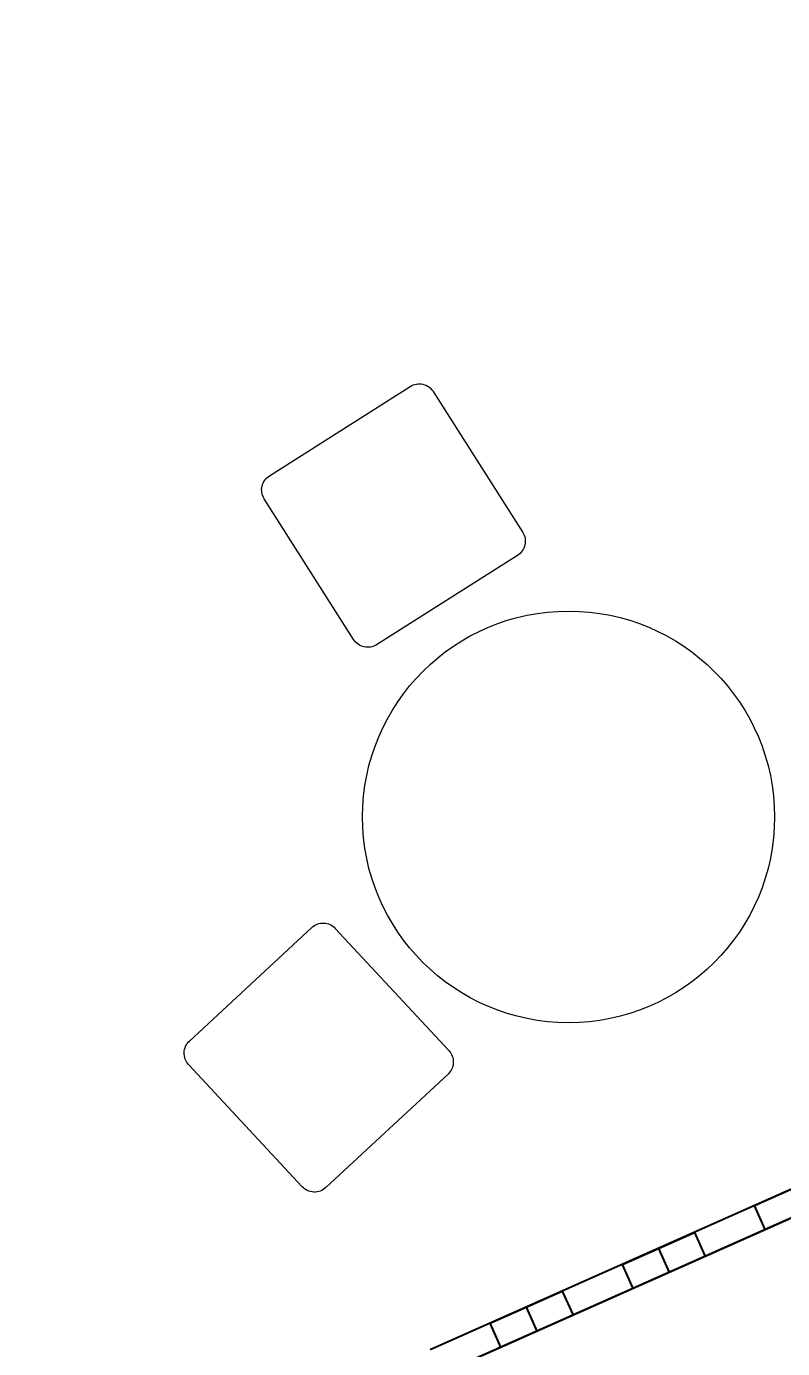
# Model space of a CAD drawing. Header units: inches. Extents: x -422522 to 22891, y -2973 to 414515.
# Drawn here: x 8106.7 to 8253.5, y 9887.3 to 10144.2 of the extents above; entities that cross this region are included whole.
import ezdxf

# ---------------------------------------------------------------- set-up
doc = ezdxf.new("R2010")
doc.units = ezdxf.units.IN
doc.header["$MEASUREMENT"] = 0
doc.layers.get('0').update_dxf_attribs({"lineweight": 25})
doc.layers.add('ARREDAMENTO', color=8, linetype='Continuous', lineweight=18)
doc.layers.add('QUOTE', color=6, linetype='Continuous', lineweight=9)
doc.styles.get("Standard").update_dxf_attribs({"font": 'Arial.ttf'})
doc.dimstyles.get("Standard").update_dxf_attribs({"dimtxt": 15, "dimasz": 10, "dimexe": 10, "dimexo": 10, "dimgap": 5, "dimtad": 2, "dimtih": 1, "dimtoh": 1, "dimdec": 0, "dimzin": 0, "dimdsep": 46, "dimtxsty": 'Standard', "dimblk": 'OBLIQUE', "dimblk1": 'OBLIQUE', "dimblk2": 'OBLIQUE', "dimcen": 0.09, "dimdle": 10, "dimadec": 0, "dimazin": 0, "dimtfac": 1, "dimtdec": 0, "dimtofl": 0, "dimtmove": 0, "dimatfit": 3, "dimldrblk": 'OBLIQUE', "dimfxl": 1, "dimtolj": 1, "dimtzin": 0, "dimarcsym": 0})

# ---------------------------------------------------------------- blocks, each defined once
blk = doc.blocks.new('_Oblique')
at = {"color": 0, "linetype": 'ByBlock', "lineweight": -2}
blk.add_line((-0.5, -0.5), (0.5, 0.5), dxfattribs=at)
blk = doc.blocks.new('*D95')
at = {"layer": 'Defpoints', "color": 0, "transparency": 16777216}
for p in [(8396.24, 9975.43), (8426.04, 9908.49), (7802.7, 9711.17)]:
    blk.add_point(p, dxfattribs=at)
at = {"layer": 'QUOTE', "color": 0, "lineweight": -2, "transparency": 16777216}
for p, q in [((8400.3, 9966.3), (8430.11, 9899.35)), ((7823.37, 9640.16), (8435.18, 9912.55)), ((7806.77, 9702.04), (7836.57, 9635.09))]:
    blk.add_line(p, q, dxfattribs=at)
at = {"layer": 'QUOTE', "color": 0, "lineweight": -2, "transparency": 16777216, "xscale": 10, "yscale": 10, "zscale": 10}
for p, rotation in [((8426.04, 9908.49), 23.99999999997978), ((7832.5, 9644.23), 203.9999999999798)]:
    blk.add_blockref('_Oblique', p, dxfattribs=dict(at, rotation=rotation))
at = {"layer": 'QUOTE', "color": 0, "transparency": 16777216, "insert": (8137.54, 9757.79), "char_height": 15, "attachment_point": 5}
blk.add_mtext('\\A1;650', dxfattribs=at)
blk = doc.blocks.new('*D94')
at = {"layer": 'Defpoints', "color": 0, "transparency": 16777216}
for p in [(8341.34, 10728.18), (8108.05, 10624.31), (8396.24, 9975.43)]:
    blk.add_point(p, dxfattribs=at)
at = {"layer": 'QUOTE', "color": 0, "lineweight": -2, "transparency": 16777216}
for p, q in [((8634.19, 10070.43), (8337.28, 10737.32)), ((8117.18, 10628.38), (8350.48, 10732.25)), ((8405.37, 9979.5), (8639.26, 10083.63))]:
    blk.add_line(p, q, dxfattribs=at)
at = {"layer": 'QUOTE', "color": 0, "lineweight": -2, "transparency": 16777216, "xscale": 10, "yscale": 10, "zscale": 10}
for p, rotation in [((8341.34, 10728.18), 113.9999999999798), ((8630.13, 10079.57), 293.9999999999798)]:
    blk.add_blockref('_Oblique', p, dxfattribs=dict(at, rotation=rotation))
at = {"layer": 'QUOTE', "color": 0, "transparency": 16777216, "insert": (8508.42, 10413.98), "char_height": 15, "attachment_point": 5}
blk.add_mtext('\\A1;710', dxfattribs=at)

msp = doc.modelspace()

# ---------------------------------------------------------------- linework, layer by layer
for p, q in [((8396.24, 9975.43), (7802.43, 9711.05)), ((8313.39, 9944.13), (8185.13, 9887.03)), ((8229.44, 9906.75), (8231.51, 9902.09)), ((8203.78, 9895.33), (8205.86, 9890.67))]:
    msp.add_line(p, q)
msp.add_lwpolyline([(7933.83, 10546.94), (8107.45, 10624.05), (8396.24, 9975.43), (7802.43, 9711.05)])
for points in [[(8248.09, 9915.06), (8262.09, 9921.29), (8264.16, 9916.63), (8250.17, 9910.4)], [(8222.44, 9903.64), (8236.43, 9909.87), (8238.51, 9905.21), (8224.52, 9898.98)], [(8196.79, 9892.22), (8210.78, 9898.45), (8212.86, 9893.78), (8198.86, 9887.55)]]:
    msp.add_lwpolyline(points, close=True)
at = {"layer": 'ARREDAMENTO'}
for points in [[(8170.26, 10025.06), (8152.91, 10052.42, -0.414214), (8153.91, 10056.89), (8181.27, 10074.25, -0.414214), (8185.74, 10073.25), (8203.1, 10045.89, -0.414214), (8202.1, 10041.42), (8174.73, 10024.06, -0.414214)], [(8160.28, 9918.74), (8138.23, 9942.48, -0.414214), (8138.39, 9947.05), (8162.13, 9969.11, -0.414214), (8166.71, 9968.94), (8188.76, 9945.2, -0.414214), (8188.59, 9940.62), (8164.86, 9918.57, -0.414214)]]:
    msp.add_lwpolyline(points, format="xyb", close=True, dxfattribs=at)
msp.add_circle((8211.99, 9990.6), 40, dxfattribs=at)

# ---------------------------------------------------------------- dimensions: what is measured, and where the dimension line sits
at = {"layer": 'QUOTE'}
for base, p1, p2, angle, picture, middle in [((8341.34, 10728.18), (8396.24, 9975.43), (8108.05, 10624.31), 114, '*D94', (8508.42, 10413.98)), ((8426.04, 9908.49), (7802.7, 9711.17), (8396.24, 9975.43), 24, '*D95', (8137.54, 9757.79))]:
    dim = msp.add_linear_dim(base=base, p1=p1, p2=p2, angle=angle, dimstyle='Standard', dxfattribs=at)
    dim.commit()
    dim.dimension.update_dxf_attribs({"geometry": picture, "text_midpoint": middle})

doc.saveas('drawing.dxf')
